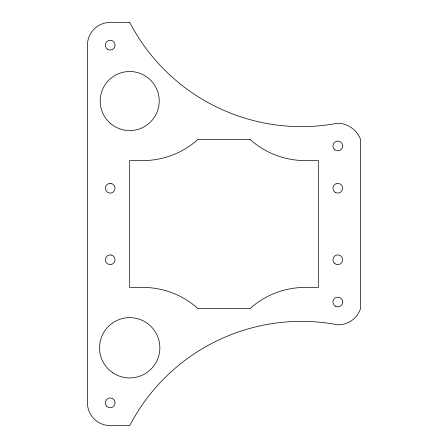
<?xml version="1.0" encoding="UTF-8"?>
<svg xmlns="http://www.w3.org/2000/svg" width="448" height="448" viewBox="0 0 448 448"><rect width="100%" height="100%" fill="white"/><g stroke="black" fill="none" stroke-linecap="round" stroke-linejoin="round"><path stroke-width="0.67" d="M110.393 183.361L109.127 183.473A4.878 4.878 0 0 0 109.995 193.105L111.261 192.993A4.878 4.878 0 0 0 110.393 183.361M129.702 22.4L110.191 22.4A22.764 22.764 0 0 0 87.433 45.164L87.433 402.836A22.764 22.764 0 0 0 110.191 425.6L129.702 425.6A193.766 193.766 0 0 1 337.809 324.8A23.498 23.498 0 0 0 360.567 308.543L360.567 139.457A25.144 25.144 0 0 0 337.809 123.2A193.766 193.766 0 0 1 129.702 22.4M250.012 139.457L197.988 139.457A82.852 82.852 0 0 1 142.71 160.591L129.702 160.591L129.702 287.409L142.71 287.409A82.852 82.852 0 0 1 197.988 308.543L250.012 308.543A82.852 82.852 0 0 1 305.29 287.409L318.298 287.409L318.298 160.591L305.29 160.591A82.852 82.852 0 0 1 250.012 139.457M111.054 254.968L109.782 254.906A4.878 4.878 0 0 0 109.334 264.566L110.606 264.628A4.878 4.878 0 0 0 111.054 254.968M107.313 49.095A4.878 4.878 0 0 0 115.041 45.69A4.878 4.878 0 0 0 108.226 40.701A4.878 4.878 0 0 0 107.313 49.095M106.747 406.286A4.878 4.878 0 0 0 114.906 404.102A4.878 4.878 0 0 0 108.931 398.126A4.878 4.878 0 0 0 106.747 406.286M334.359 149.408A4.878 4.878 0 0 0 342.518 147.224A4.878 4.878 0 0 0 336.543 141.249A4.878 4.878 0 0 0 334.359 149.408M335.367 306.264A4.878 4.878 0 0 0 342.686 302.036A4.878 4.878 0 0 0 335.367 297.814A4.878 4.878 0 0 0 335.367 306.264M335.367 192.455A4.878 4.878 0 0 0 342.686 188.233A4.878 4.878 0 0 0 335.367 184.01A4.878 4.878 0 0 0 335.367 192.455M334.359 263.217A4.878 4.878 0 0 0 342.518 261.033A4.878 4.878 0 0 0 336.543 255.058A4.878 4.878 0 0 0 334.359 263.217M112.543 372.585A30.156 30.156 0 0 0 159.757 350.252A30.156 30.156 0 0 0 116.81 320.533A30.156 30.156 0 0 0 112.543 372.585M110.191 123.2A29.523 29.523 0 0 0 158.648 106.854A29.523 29.523 0 0 0 120.266 73.063A29.523 29.523 0 0 0 110.191 123.2"/></g></svg>
